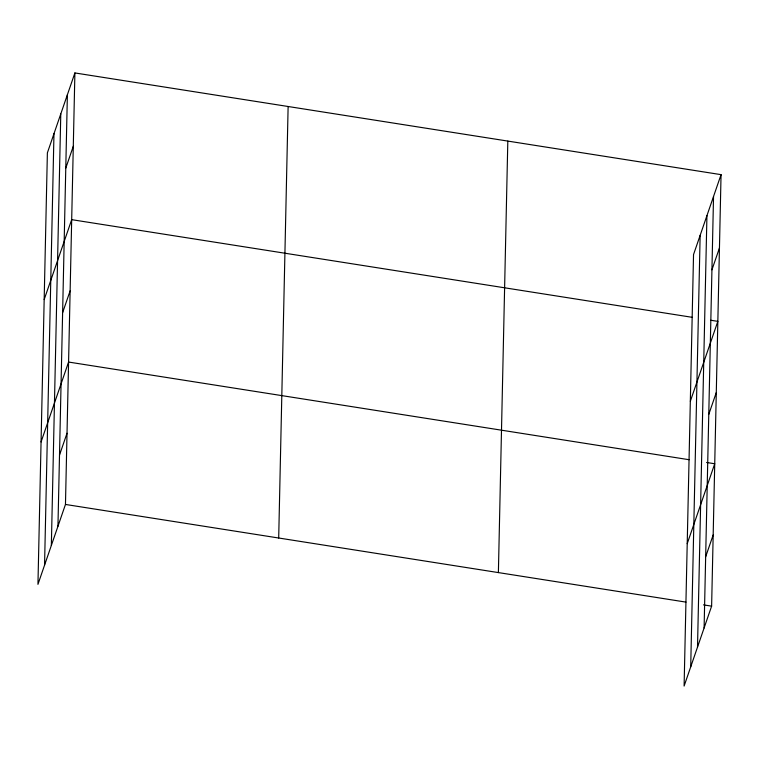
<?xml version="1.0" encoding="UTF-8"?>
<svg xmlns="http://www.w3.org/2000/svg" width="759" height="759" viewBox="0 0 759 759"><rect width="100%" height="100%" fill="white"/><g stroke="black" fill="none" stroke-linecap="round" stroke-linejoin="round"><path stroke-width="1.14" d="M44.553 565.189L53.974 133.679M51.346 545.446L60.777 113.935M57.95 526.272L67.38 94.771M74.894 72.94L47.381 152.844L37.95 584.354L65.464 504.45L74.894 72.94L721.05 174.646L711.619 606.156L684.106 686.06L693.536 254.55L721.05 174.646M278.695 538.008L288.126 106.507M498.388 572.59L507.818 141.079M690.709 666.895L700.14 235.385M697.512 647.142L706.933 215.632M704.105 627.978L713.536 196.467M65.777 168.118L73.291 146.297M44.174 299.558L71.688 219.655L692.208 317.319M62.617 312.68L70.132 290.849M41.062 441.956L68.576 362.052L689.096 459.717M59.506 455.077L67.02 433.247M711.933 269.825L719.447 248.003M690.329 401.264L717.843 321.361L710.851 320.26M708.773 414.386L716.287 392.555M687.218 543.662L714.731 463.758L706.582 462.468M705.661 556.783L713.175 534.953M65.464 504.45L685.984 602.115M703.47 604.866L711.619 606.156"/></g></svg>
